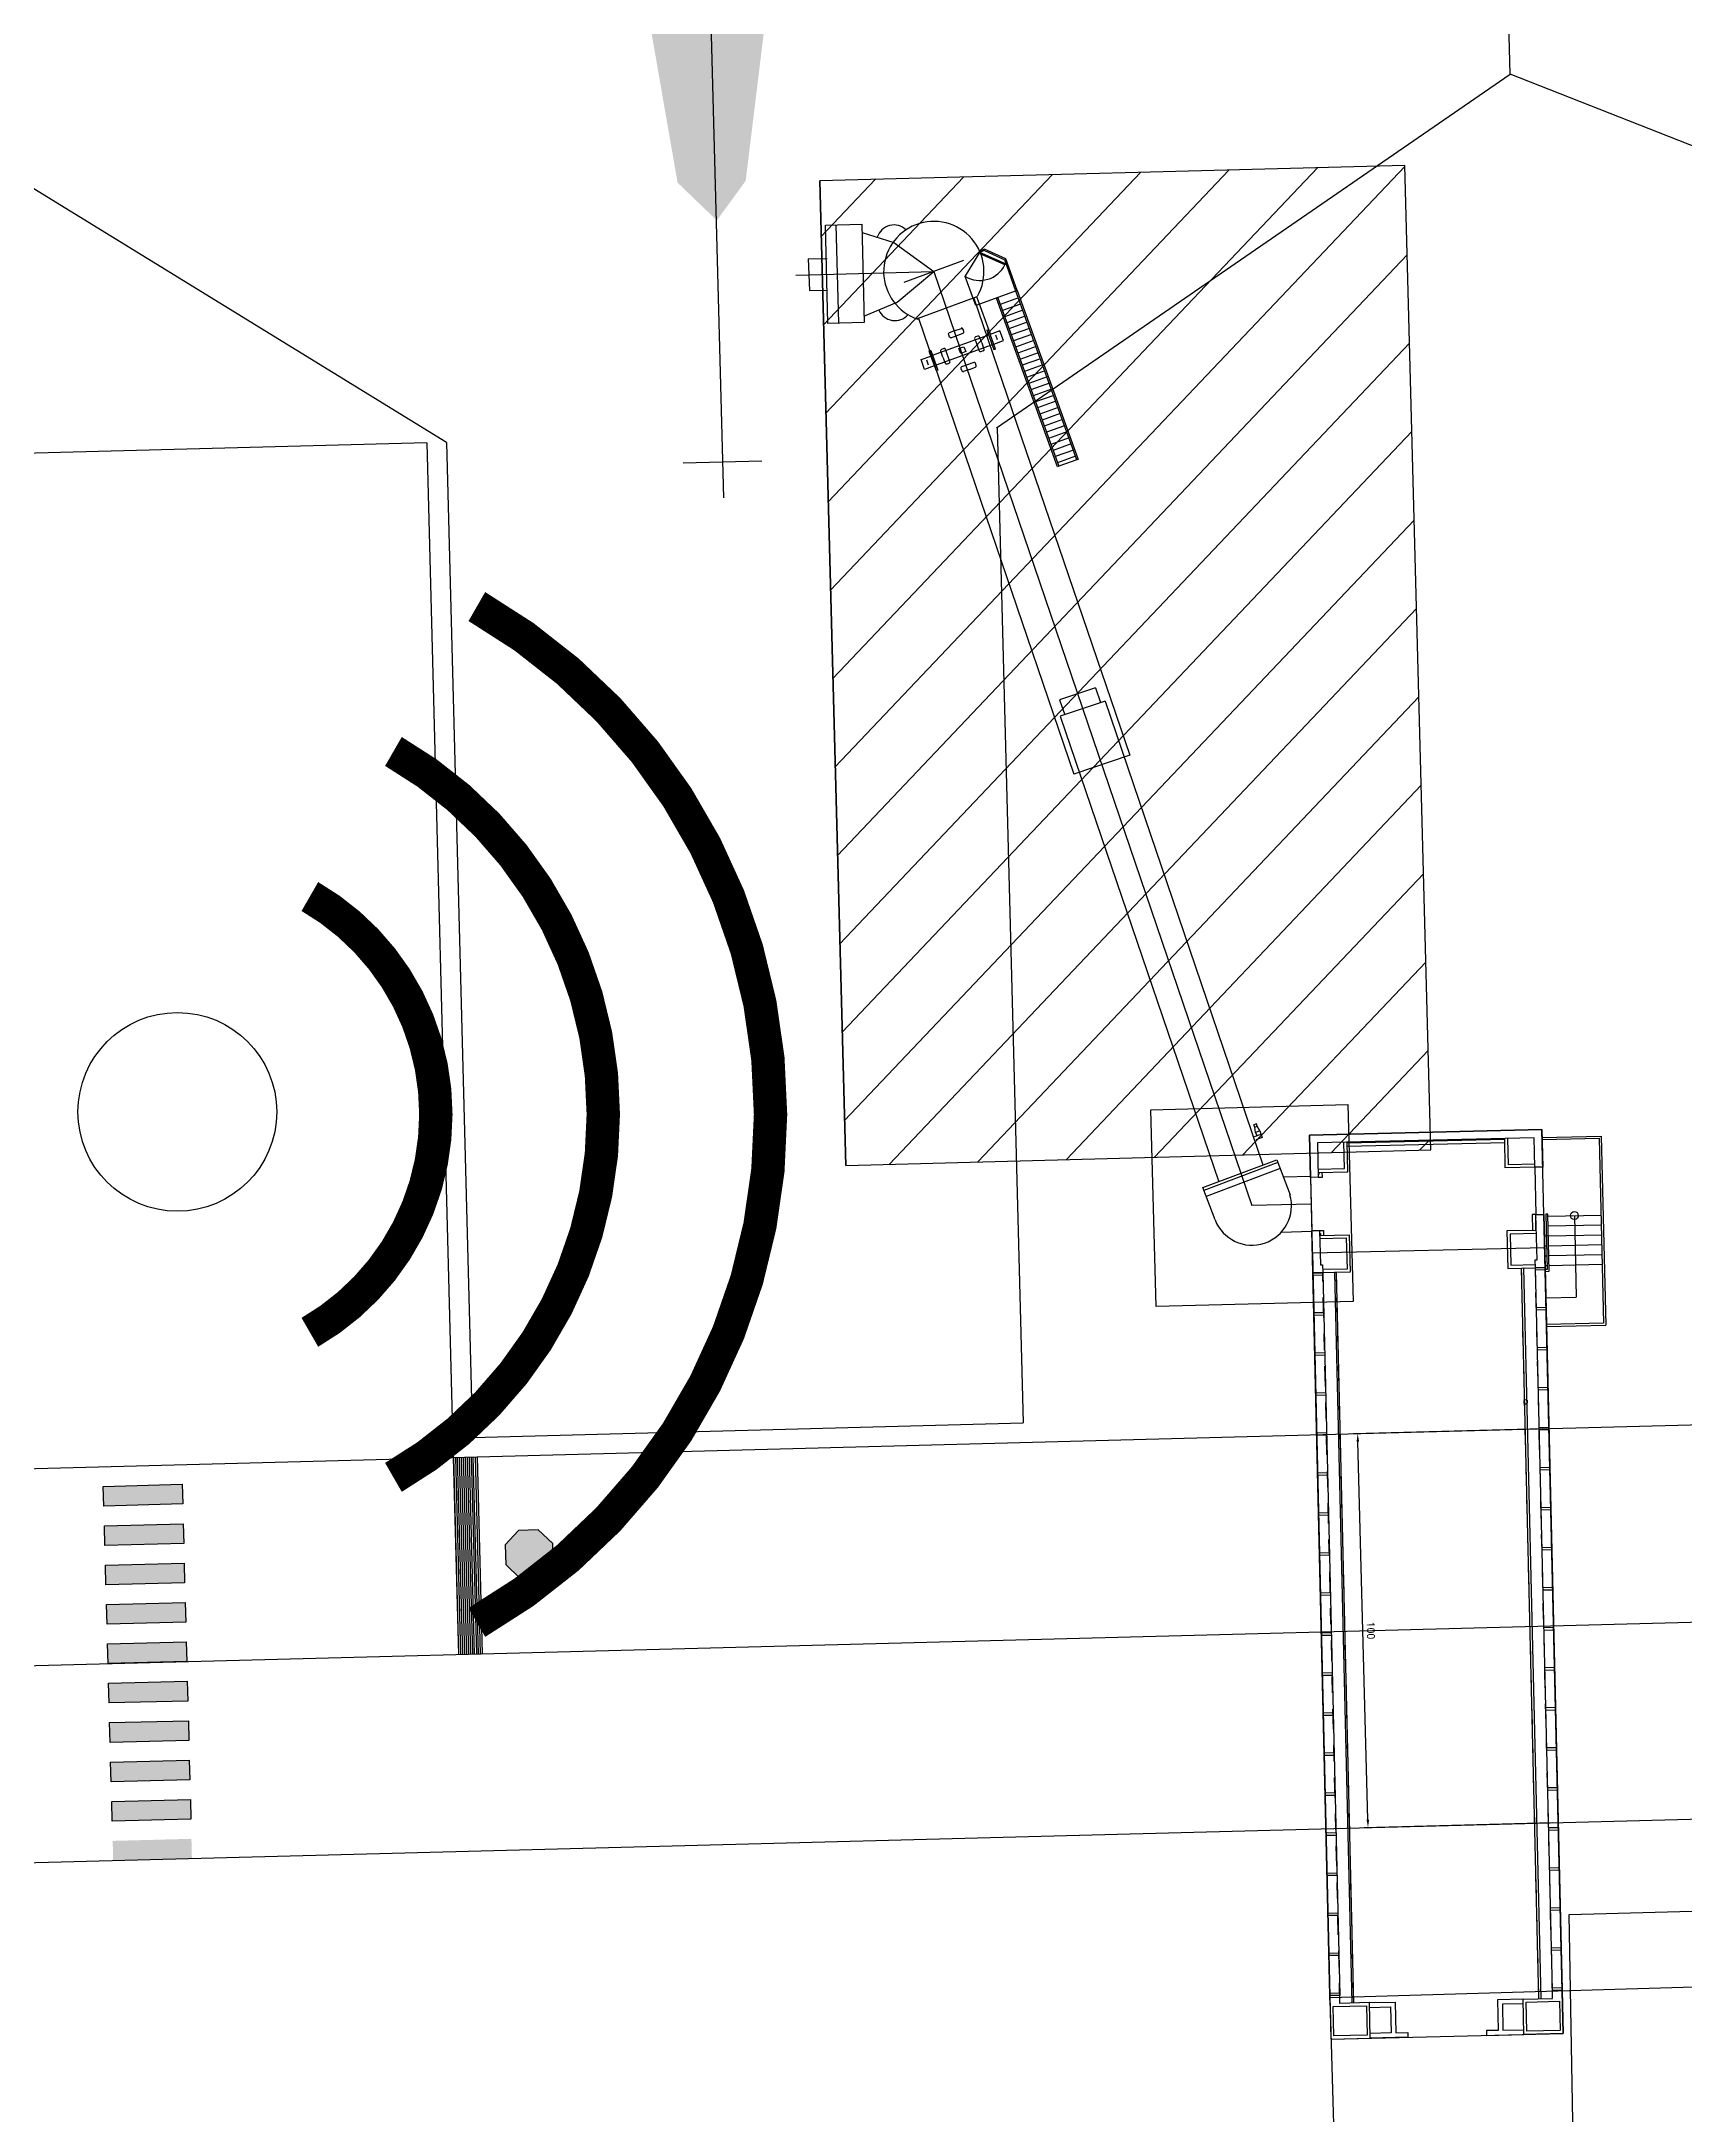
# Model space of a CAD drawing. Header units: millimetres. Extents: x 1358 to 1865, y 706 to 1003.
# Drawn here: x 1621.17 to 1631.36, y 809.55 to 822.4 of the extents above; entities that cross this region are included whole.
import ezdxf

# ---------------------------------------------------------------- set-up
doc = ezdxf.new("R2010")
doc.units = ezdxf.units.MM
doc.linetypes.add('DASHDOT2', pattern=[0.5, 0.25, -0.125, 0, -0.125])
doc.linetypes.add('HIDDEN', pattern=[9.525, 6.35, -3.175])
doc.layers.add('建築', color=7, linetype='Continuous')
doc.styles.get("Standard").update_dxf_attribs({"font": ''})
doc.styles.get('Standard').set_extended_font_data('Microsoft JhengHei')

msp = doc.modelspace()

# ---------------------------------------------------------------- hatches: boundary and pattern name
at = {"layer": '建築', "ltscale": 1000}
h = msp.add_hatch(color=256, dxfattribs=at)
h.dxf.hatch_style = 1
h.paths.add_polyline_path([(1750.255, 847.549), (1750.111, 847.475), (1749.975, 847.529), (1749.905, 847.664), (1749.957, 847.808), (1750.101, 847.87), (1750.238, 847.82), (1750.296, 847.687)])
h.paths.add_polyline_path([(1757.338, 850.493), (1757.494, 850.535), (1757.616, 850.453), (1757.655, 850.306), (1757.574, 850.176), (1757.42, 850.147), (1757.297, 850.225), (1757.268, 850.367)])
h.paths.add_polyline_path([(1724.914, 841.813), (1724.883, 841.931), (1724.778, 841.994), (1724.66, 841.964), (1724.598, 841.859), (1724.628, 841.74), (1724.733, 841.678), (1724.851, 841.708)])
h.paths.add_polyline_path([(1717.311, 838.966), (1717.341, 838.848), (1717.447, 838.786), (1717.565, 838.817), (1717.627, 838.922), (1717.596, 839.04), (1717.491, 839.102), (1717.372, 839.071)])
h.paths.add_polyline_path([(1722.594, 836.721), (1722.712, 836.752), (1722.773, 836.858), (1722.741, 836.976), (1722.636, 837.037), (1722.518, 837.006), (1722.457, 836.9), (1722.488, 836.782)])
h.paths.add_polyline_path([(1725.783, 820.388), (1725.665, 820.357), (1725.603, 820.251), (1725.635, 820.133), (1725.741, 820.072), (1725.858, 820.104), (1725.92, 820.209), (1725.888, 820.327)])
h.paths.add_polyline_path([(1729.495, 813.778), (1729.61, 813.818), (1729.663, 813.928), (1729.622, 814.043), (1729.512, 814.096), (1729.397, 814.056), (1729.344, 813.946), (1729.385, 813.83)])
h.paths.add_polyline_path([(1722.139, 811.329), (1722.261, 811.327), (1722.349, 811.412), (1722.351, 811.534), (1722.266, 811.621), (1722.144, 811.623), (1722.056, 811.538), (1722.054, 811.416)])
h.paths.add_polyline_path([(1718.507, 814.332), (1718.51, 814.21), (1718.598, 814.126), (1718.72, 814.129), (1718.804, 814.217), (1718.801, 814.339), (1718.713, 814.423), (1718.591, 814.42)])
h.paths.add_polyline_path([(1624.346, 812.966), (1624.343, 813.088), (1624.254, 813.172), (1624.132, 813.169), (1624.048, 813.08), (1624.052, 812.958), (1624.14, 812.874), (1624.262, 812.877)])
h.paths.add_polyline_path([(1620.041, 811.742), (1620.045, 811.62), (1620.133, 811.536), (1620.255, 811.539), (1620.339, 811.628), (1620.336, 811.75), (1620.247, 811.834), (1620.125, 811.831)])
h.paths.add_polyline_path([(1616.005, 811.636), (1616.008, 811.514), (1616.097, 811.43), (1616.219, 811.433), (1616.303, 811.521), (1616.3, 811.643), (1616.211, 811.727), (1616.089, 811.724)])
h.paths.add_polyline_path([(1609.937, 814.99), (1610.001, 815.094), (1609.972, 815.213), (1609.868, 815.277), (1609.749, 815.248), (1609.686, 815.144), (1609.714, 815.025), (1609.818, 814.962)])
h.paths.add_polyline_path([(1606.834, 814.203), (1606.837, 814.081), (1606.926, 813.997), (1607.048, 814.001), (1607.132, 814.089), (1607.129, 814.211), (1607.04, 814.295), (1606.918, 814.292)])
h.paths.add_polyline_path([(1601.707, 815.179), (1601.704, 815.301), (1601.615, 815.385), (1601.493, 815.382), (1601.409, 815.293), (1601.412, 815.171), (1601.501, 815.087), (1601.623, 815.091)])
h.paths.add_polyline_path([(1602.61, 834.434), (1602.607, 834.556), (1602.518, 834.64), (1602.396, 834.637), (1602.312, 834.548), (1602.315, 834.426), (1602.404, 834.342), (1602.526, 834.346)])
for points in [[(1625.36, 821.288), (1625.117, 821.522), (1624.597, 824.509), (1621.394, 826.685), (1621.244, 827.193), (1623.959, 826.092), (1624.643, 826.425), (1624.731, 828.447), (1623.677, 828.985), (1623.665, 829.493), (1625.138, 829.055), (1626.587, 829.566), (1626.601, 829.059), (1625.574, 828.469), (1625.765, 826.453), (1626.465, 826.155), (1629.12, 827.391), (1628.997, 826.876), (1625.907, 824.542), (1625.539, 821.533)], [(1621.558, 813.442), (1621.561, 813.32), (1622.05, 813.333), (1622.046, 813.455)], [(1621.565, 813.198), (1621.568, 813.076), (1622.056, 813.089), (1622.053, 813.211)], [(1621.571, 812.954), (1621.574, 812.832), (1622.062, 812.845), (1622.059, 812.967)], [(1621.577, 812.71), (1621.581, 812.588), (1622.069, 812.601), (1622.066, 812.723)], [(1621.584, 812.466), (1621.587, 812.344), (1622.075, 812.356), (1622.072, 812.478)], [(1621.59, 812.222), (1621.594, 812.1), (1622.082, 812.112), (1622.078, 812.234)], [(1621.597, 811.978), (1621.6, 811.855), (1622.088, 811.868), (1622.085, 811.99)], [(1621.603, 811.733), (1621.606, 811.611), (1622.095, 811.624), (1622.091, 811.746)], [(1621.61, 811.489), (1621.613, 811.367), (1622.101, 811.38), (1622.098, 811.502)], [(1621.616, 811.245), (1621.619, 811.123), (1622.107, 811.136), (1622.104, 811.258)]]:
    msp.add_hatch(color=256, dxfattribs=at).paths.add_polyline_path(points)

# ---------------------------------------------------------------- linework, layer by layer
at = {"color": 1, "const_width": 0.207}
for points in [[(1623.873, 812.599, 0.578217), (1623.873, 818.895, 0.578217)], [(1623.356, 813.498, 0.578217), (1623.356, 817.997, 0.578217)], [(1622.838, 814.397, 0.578217), (1622.838, 817.098, -4.661737)]]:
    msp.add_lwpolyline(points, format="xyb", dxfattribs=at)
at = {"color": 1}
msp.add_circle((1622.017, 815.763), 0.616, dxfattribs=at)
at = {"layer": '建築', "ltscale": 1000}
for p, q in [((1624.799, 842.45, -0.309), (1625.401, 819.568, -0.309)), ((1630.277, 822.194, -0.309), (1629.967, 834.005, -0.309)), ((1627.094, 820.002, -0.309), (1630.277, 822.194, -0.309)), ((1636.781, 819.634, -0.309), (1630.277, 822.194, -0.309)), ((1623.684, 819.912, -0.309), (1620.392, 821.934, -0.309)), ((1629.625, 821.628, -0.309), (1625.998, 821.533, -0.309)), ((1626.159, 815.431, -0.309), (1625.998, 821.533, -0.309)), ((1625.998, 821.533, -0.309), (1626.159, 815.431, -0.309)), ((1629.785, 815.527, -0.309), (1629.625, 821.628, -0.309)), ((1627.097, 820.005, -0.309), (1627.259, 813.836, -0.309)), ((1623.562, 819.909, -0.309), (1619.976, 819.815, -0.309)), ((1623.562, 819.909, -0.309), (1623.727, 813.621, -0.309)), ((1623.684, 819.912, -0.309), (1623.846, 813.746, -0.309)), ((1625.151, 819.786, 2.141), (1625.639, 819.799, 2.141)), ((1630.525, 813.8, -0.309), (1719.397, 816.137, -0.309)), ((1626.159, 815.431, -0.309), (1629.785, 815.527, -0.309)), ((1613.966, 813.364, -0.309), (1630.525, 813.8, -0.309)), ((1623.846, 813.746, -0.309), (1627.259, 813.836, -0.309)), ((1630.478, 813.799, -0.309), (1629.307, 813.768, -0.309)), ((1612.819, 810.892, -0.309), (1719.079, 813.687, -0.309)), ((1629.395, 811.377, -0.309), (1629.333, 813.72, -0.309)), ((1623.727, 813.621, -0.309), (1623.76, 812.401, -0.309)), ((1623.728, 813.621, -0.309), (1623.76, 812.401, -0.309)), ((1623.728, 813.621, -0.309), (1623.76, 812.401, -0.309)), ((1623.74, 813.621, -0.309), (1623.772, 812.401, -0.309)), ((1623.752, 813.622, -0.309), (1623.784, 812.401, -0.309)), ((1623.764, 813.622, -0.309), (1623.796, 812.402, -0.309)), ((1623.776, 813.622, -0.309), (1623.809, 812.402, -0.309)), ((1623.788, 813.623, -0.309), (1623.821, 812.402, -0.309)), ((1623.801, 813.623, -0.309), (1623.833, 812.403, -0.309)), ((1623.813, 813.623, -0.309), (1623.845, 812.403, -0.309)), ((1623.825, 813.624, -0.309), (1623.857, 812.403, -0.309)), ((1623.837, 813.624, -0.309), (1623.87, 812.404, -0.309)), ((1623.849, 813.624, -0.309), (1623.882, 812.404, -0.309)), ((1623.862, 813.625, -0.309), (1623.894, 812.404, -0.309)), ((1623.874, 813.625, -0.309), (1623.906, 812.405, -0.309)), ((1623.874, 813.625, -0.309), (1623.906, 812.405, -0.309)), ((1621.558, 813.442, -0.309), (1622.046, 813.455, -0.309)), ((1621.561, 813.32, -0.309), (1621.558, 813.442, -0.309)), ((1622.046, 813.455, -0.309), (1622.05, 813.333, -0.309)), ((1622.05, 813.333, -0.309), (1621.561, 813.32, -0.309)), ((1621.565, 813.198, -0.309), (1622.053, 813.211, -0.309)), ((1621.568, 813.076, -0.309), (1621.565, 813.198, -0.309)), ((1622.053, 813.211, -0.309), (1622.056, 813.089, -0.309)), ((1624.132, 813.169, -0.309), (1624.048, 813.08, -0.309)), ((1624.132, 813.169, -0.309), (1624.048, 813.08, -0.309)), ((1624.254, 813.172, -0.309), (1624.132, 813.169, -0.309)), ((1624.254, 813.172, -0.309), (1624.132, 813.169, -0.309)), ((1624.343, 813.088, -0.309), (1624.254, 813.172, -0.309)), ((1624.343, 813.088, -0.309), (1624.254, 813.172, -0.309)), ((1622.056, 813.089, -0.309), (1621.568, 813.076, -0.309)), ((1624.048, 813.08, -0.309), (1624.052, 812.958, -0.309)), ((1624.048, 813.08, -0.309), (1624.052, 812.958, -0.309)), ((1624.346, 812.966, -0.309), (1624.343, 813.088, -0.309)), ((1624.346, 812.966, -0.309), (1624.343, 813.088, -0.309)), ((1621.571, 812.954, -0.309), (1622.059, 812.967, -0.309)), ((1621.574, 812.832, -0.309), (1621.571, 812.954, -0.309)), ((1622.059, 812.967, -0.309), (1622.062, 812.845, -0.309)), ((1624.052, 812.958, -0.309), (1624.14, 812.874, -0.309)), ((1624.052, 812.958, -0.309), (1624.14, 812.874, -0.309)), ((1624.262, 812.877, -0.309), (1624.346, 812.966, -0.309)), ((1624.262, 812.877, -0.309), (1624.346, 812.966, -0.309)), ((1622.062, 812.845, -0.309), (1621.574, 812.832, -0.309)), ((1624.14, 812.874, -0.309), (1624.262, 812.877, -0.309)), ((1624.14, 812.874, -0.309), (1624.262, 812.877, -0.309)), ((1613.924, 812.142, -0.309), (1632.904, 812.641, -0.309)), ((1621.577, 812.71, -0.309), (1622.066, 812.723, -0.309)), ((1621.581, 812.588, -0.309), (1621.577, 812.71, -0.309)), ((1622.066, 812.723, -0.309), (1622.069, 812.601, -0.309)), ((1622.069, 812.601, -0.309), (1621.581, 812.588, -0.309)), ((1621.584, 812.466, -0.309), (1622.072, 812.478, -0.309)), ((1621.587, 812.344, -0.309), (1621.584, 812.466, -0.309)), ((1622.072, 812.478, -0.309), (1622.075, 812.356, -0.309)), ((1622.075, 812.356, -0.309), (1621.587, 812.344, -0.309)), ((1621.59, 812.222, -0.309), (1622.078, 812.234, -0.309)), ((1621.594, 812.1, -0.309), (1621.59, 812.222, -0.309)), ((1622.078, 812.234, -0.309), (1622.082, 812.112, -0.309)), ((1622.082, 812.112, -0.309), (1621.594, 812.1, -0.309)), ((1621.597, 811.978, -0.309), (1622.085, 811.99, -0.309)), ((1621.6, 811.855, -0.309), (1621.597, 811.978, -0.309)), ((1622.088, 811.868, -0.309), (1621.6, 811.855, -0.309)), ((1622.085, 811.99, -0.309), (1622.088, 811.868, -0.309)), ((1621.603, 811.733, -0.309), (1622.091, 811.746, -0.309)), ((1622.091, 811.746, -0.309), (1622.095, 811.624, -0.309)), ((1621.606, 811.611, -0.309), (1621.603, 811.733, -0.309)), ((1622.095, 811.624, -0.309), (1621.606, 811.611, -0.309)), ((1621.61, 811.489, -0.309), (1622.098, 811.502, -0.309)), ((1621.613, 811.367, -0.309), (1621.61, 811.489, -0.309)), ((1622.098, 811.502, -0.309), (1622.101, 811.38, -0.309)), ((1622.101, 811.38, -0.309), (1621.613, 811.367, -0.309)), ((1630.537, 811.358, -0.309), (1629.372, 811.327, -0.309)), ((1630.643, 810.788, 2.22), (1644.094, 811.169, 2.22)), ((1630.681, 808.669, 2.22), (1630.643, 810.788, 2.22)), ((1629.161, 810.275, 2.253), (1638.749, 810.553, 2.253)), ((1629.226, 808.085, 2.253), (1629.161, 810.275, 2.253))]:
    msp.add_line(p, q, dxfattribs=at)
at = {"layer": '建築', "linetype": 'Continuous', "ltscale": 1000}
for p, q in [((1626.007, 821.189, -0.309), (1626.342, 821.542, -0.309)), ((1626.022, 820.641, -0.309), (1626.89, 821.556, -0.309)), ((1626.036, 820.093, -0.309), (1627.438, 821.571, -0.309)), ((1626.05, 819.545, -0.309), (1627.986, 821.585, -0.309)), ((1626.065, 818.997, -0.309), (1628.534, 821.6, -0.309)), ((1626.079, 818.449, -0.309), (1629.082, 821.614, -0.309)), ((1626.094, 817.901, -0.309), (1629.625, 821.623, -0.309)), ((1626.108, 817.353, -0.309), (1629.639, 821.075, -0.309)), ((1626.122, 816.805, -0.309), (1629.653, 820.527, -0.309)), ((1626.137, 816.257, -0.309), (1629.668, 819.979, -0.309)), ((1626.151, 815.709, -0.309), (1629.682, 819.431, -0.309)), ((1626.429, 815.438, -0.309), (1629.697, 818.883, -0.309)), ((1626.977, 815.453, -0.309), (1629.711, 818.335, -0.309)), ((1627.525, 815.467, -0.309), (1629.726, 817.787, -0.309)), ((1628.072, 815.482, -0.309), (1629.74, 817.239, -0.309)), ((1628.62, 815.496, -0.309), (1629.754, 816.691, -0.309)), ((1629.168, 815.51, -0.309), (1629.769, 816.143, -0.309)), ((1629.716, 815.525, -0.309), (1629.783, 815.595, -0.309))]:
    msp.add_line(p, q, dxfattribs=at)
at = {"layer": '建築', "linetype": 'HIDDEN'}
for p, q in [((1626.098, 821.261, 2.141), (1626.114, 820.651, 2.141)), ((1628.051, 815.776, 4.478), (1629.271, 815.808, 4.478)), ((1628.083, 814.556, 4.478), (1628.051, 815.776, 4.478)), ((1629.271, 815.808, 4.478), (1629.304, 814.588, 4.478)), ((1630.473, 815.653, 4.478), (1629.033, 815.619, 4.478)), ((1629.033, 815.619, 4.478), (1629.166, 810.017, 4.478)), ((1630.606, 810.051, 4.478), (1630.473, 815.653, 4.478)), ((1630.491, 814.921, 4.478), (1629.051, 814.887, 4.478)), ((1629.051, 814.887, 4.478), (1629.166, 810.017, 4.478)), ((1630.606, 810.051, 4.478), (1630.491, 814.921, 4.478)), ((1629.304, 814.588, 4.478), (1628.083, 814.556, 4.478)), ((1629.166, 810.017, 4.478), (1630.606, 810.051, 4.478)), ((1629.166, 810.017, 4.478), (1630.606, 810.051, 4.478))]:
    msp.add_line(p, q, dxfattribs=at)
at = {"layer": '建築'}
for p, q in [((1626.26, 821.214, 2.141), (1626.458, 821.152, 2.141)), ((1626.458, 821.152, 2.141), (1626.705, 820.971, 2.141)), ((1625.926, 821.049, 2.141), (1626.044, 821.052, 2.141)), ((1625.926, 821.049, 2.141), (1625.935, 820.854, 2.141)), ((1626.89, 821.039, 2.141), (1626.519, 820.904, 2.141)), ((1626.9, 820.941, 2.141), (1626.99, 821.09, 2.141)), ((1627.02, 821.11, 2.141), (1626.988, 821.098, 2.141)), ((1627.15, 821.02, 2.141), (1626.99, 821.09, 2.141)), ((1627.02, 821.101, 2.141), (1626.991, 821.091, 2.141)), ((1627.146, 821.013, 2.141), (1626.996, 821.079, 2.141)), ((1627.151, 821.049, 2.141), (1627.02, 821.11, 2.141)), ((1627.02, 821.101, 2.141), (1627.145, 821.043, 2.141)), ((1627.214, 820.85, 2.141), (1627.145, 821.043, 2.141)), ((1627.146, 821.013, 2.141), (1627.15, 821.02, 2.141)), ((1627.222, 820.853, 2.141), (1627.151, 821.049, 2.141)), ((1625.85, 820.949, 2.141), (1626.705, 820.971, 2.141)), ((1626.478, 820.781, 2.141), (1626.705, 820.971, 2.141)), ((1626.705, 820.971, 2.141), (1628.677, 815.182, 4.478)), ((1626.966, 820.76, 2.141), (1626.9, 820.941, 2.141)), ((1625.935, 820.854, 2.141), (1626.043, 820.856, 2.141)), ((1626.972, 820.814, 2.141), (1626.601, 820.679, 2.141)), ((1626.954, 820.807, 2.231), (1627.919, 817.974, 3.374)), ((1627.222, 820.853, 2.141), (1626.966, 820.76, 2.141)), ((1627.23, 820.808, 2.141), (1627.117, 820.767, 2.141)), ((1627.243, 820.77, 2.141), (1627.13, 820.729, 2.141)), ((1627.257, 820.732, 2.141), (1627.144, 820.691, 2.141)), ((1626.61, 820.682, 2.234), (1627.573, 817.856, 3.374)), ((1626.838, 820.605, 2.141), (1626.8, 820.592, 2.141)), ((1626.838, 820.605, 2.141), (1626.876, 820.619, 2.141)), ((1626.892, 820.599, 2.141), (1626.886, 820.614, 2.141)), ((1627.034, 820.608, 2.141), (1627.043, 820.612, 2.141)), ((1627.034, 820.608, 2.141), (1627.078, 820.488, 2.141)), ((1627.087, 820.491, 2.141), (1627.043, 820.612, 2.141)), ((1627.271, 820.695, 2.141), (1627.157, 820.654, 2.141)), ((1627.284, 820.657, 2.141), (1627.171, 820.616, 2.141)), ((1627.298, 820.619, 2.141), (1627.185, 820.578, 2.141)), ((1626.686, 820.482, 2.141), (1626.675, 820.478, 2.141)), ((1626.675, 820.478, 2.141), (1626.719, 820.357, 2.141)), ((1626.686, 820.482, 2.141), (1626.73, 820.361, 2.141)), ((1626.761, 820.441, 2.141), (1626.748, 820.478, 2.141)), ((1626.768, 820.494, 2.141), (1626.753, 820.489, 2.141)), ((1626.805, 820.414, 2.141), (1626.778, 820.489, 2.141)), ((1626.796, 820.581, 2.141), (1626.801, 820.566, 2.141)), ((1626.811, 820.561, 2.141), (1626.887, 820.589, 2.141)), ((1626.959, 820.555, 2.141), (1626.986, 820.48, 2.141)), ((1626.979, 820.571, 2.141), (1626.963, 820.566, 2.141)), ((1627.003, 820.529, 2.141), (1626.989, 820.566, 2.141)), ((1626.996, 820.475, 2.141), (1627.012, 820.481, 2.141)), ((1627.003, 820.529, 2.141), (1627.016, 820.491, 2.141)), ((1627.078, 820.488, 2.141), (1627.087, 820.491, 2.141)), ((1627.311, 820.581, 2.141), (1627.198, 820.541, 2.141)), ((1627.325, 820.544, 2.141), (1627.212, 820.503, 2.141)), ((1627.339, 820.506, 2.141), (1627.226, 820.465, 2.141)), ((1626.73, 820.361, 2.141), (1626.719, 820.357, 2.141)), ((1626.761, 820.441, 2.141), (1626.775, 820.403, 2.141)), ((1626.786, 820.398, 2.141), (1626.801, 820.404, 2.141)), ((1626.873, 820.37, 2.141), (1626.878, 820.355, 2.141)), ((1626.953, 820.408, 2.141), (1626.877, 820.381, 2.141)), ((1626.926, 820.364, 2.141), (1626.888, 820.351, 2.141)), ((1626.926, 820.364, 2.141), (1626.964, 820.378, 2.141)), ((1626.968, 820.388, 2.141), (1626.963, 820.403, 2.141)), ((1627.352, 820.468, 2.141), (1627.239, 820.427, 2.141)), ((1627.366, 820.431, 2.141), (1627.253, 820.39, 2.141)), ((1627.38, 820.393, 2.141), (1627.267, 820.352, 2.141)), ((1627.393, 820.355, 2.141), (1627.28, 820.314, 2.141)), ((1627.407, 820.318, 2.141), (1627.294, 820.277, 2.141)), ((1627.421, 820.28, 2.141), (1627.307, 820.239, 2.141)), ((1627.434, 820.242, 2.141), (1627.321, 820.201, 2.141)), ((1627.448, 820.204, 2.141), (1627.335, 820.163, 2.141)), ((1627.461, 820.167, 2.141), (1627.348, 820.126, 2.141)), ((1627.707, 818.392, 3.374), (1627.485, 818.317, 3.374)), ((1627.485, 818.317, 3.197), (1627.517, 818.224, 3.234)), ((1627.767, 818.309, 3.374), (1627.489, 818.215, 3.374)), ((1627.707, 818.392, 3.197), (1627.739, 818.3, 3.234)), ((1627.767, 818.309, 3.234), (1628.745, 815.436, 4.394)), ((1627.489, 818.215, 3.234), (1628.472, 815.33, 4.399)), ((1627.919, 817.974, 3.374), (1627.573, 817.856, 3.374)), ((1628.704, 815.689, 2.141), (1628.688, 815.683, 2.141)), ((1628.694, 815.668, 2.141), (1628.688, 815.683, 2.141)), ((1628.692, 815.611, 2.141), (1628.733, 815.626, 2.141)), ((1628.694, 815.668, 2.141), (1628.71, 815.674, 2.141)), ((1628.699, 815.636, 2.141), (1628.694, 815.668, 2.141)), ((1628.726, 815.646, 2.141), (1628.699, 815.636, 2.141)), ((1628.699, 815.636, 2.141), (1628.706, 815.617, 2.141)), ((1628.741, 815.604, 2.141), (1628.7, 815.589, 2.141)), ((1628.71, 815.674, 2.141), (1628.704, 815.689, 2.141)), ((1628.726, 815.646, 2.141), (1628.71, 815.674, 2.141)), ((1628.726, 815.646, 2.141), (1628.741, 815.604, 2.141)), ((1629.033, 815.619, 4.478), (1630.473, 815.653, 4.478)), ((1629.04, 815.356, 4.478), (1629.033, 815.619, 4.478)), ((1630.426, 815.603, 4.478), (1629.083, 815.571, 4.478)), ((1629.266, 815.571, 4.478), (1630.243, 815.594, 4.478)), ((1630.247, 815.416, 4.478), (1630.243, 815.599, 4.478)), ((1630.266, 815.436, 4.478), (1630.262, 815.599, 4.478)), ((1630.43, 815.42, 4.478), (1630.426, 815.603, 4.478)), ((1630.473, 815.653, 4.478), (1630.479, 815.421, 4.478)), ((1630.475, 815.604, 4.478), (1630.841, 815.613, 4.478)), ((1630.475, 815.592, 4.478), (1630.829, 815.6, 4.478)), ((1630.829, 815.6, 4.478), (1630.856, 814.453, 4.478)), ((1630.841, 815.613, 4.478), (1630.869, 814.441, 4.478)), ((1628.372, 815.294, 4.478), (1628.83, 815.467, 4.478)), ((1628.83, 815.467, 4.478), (1628.913, 815.25, 4.478)), ((1629.083, 815.571, 4.478), (1629.088, 815.358, 4.478)), ((1629.251, 815.412, 4.478), (1629.247, 815.575, 4.478)), ((1629.271, 815.392, 4.478), (1629.266, 815.576, 4.478)), ((1629.267, 815.551, 4.478), (1630.243, 815.574, 4.478)), ((1628.837, 815.449, 4.478), (1628.379, 815.276, 4.478)), ((1628.851, 815.412, 4.478), (1628.393, 815.238, 4.478)), ((1629.039, 815.363, 4.478), (1628.872, 815.358, 4.478)), ((1629.088, 815.358, 4.478), (1629.04, 815.356, 4.478)), ((1629.04, 815.356, 4.478), (1629.047, 815.027, 4.478)), ((1629.04, 815.356, 4.478), (1629.047, 815.027, 4.478)), ((1629.087, 815.408, 4.478), (1629.251, 815.412, 4.478)), ((1629.088, 815.388, 4.478), (1629.271, 815.392, 4.478)), ((1629.088, 815.377, 4.478), (1629.093, 815.377, 4.478)), ((1629.088, 815.358, 4.478), (1629.113, 815.358, 4.478)), ((1629.093, 815.377, 4.478), (1629.093, 815.388, 4.478)), ((1629.113, 815.358, 4.478), (1629.112, 815.389, 4.478)), ((1630.43, 815.42, 4.478), (1630.247, 815.416, 4.478)), ((1630.43, 815.44, 4.478), (1630.266, 815.436, 4.478)), ((1630.479, 815.421, 4.478), (1630.43, 815.42, 4.478)), ((1630.43, 815.42, 4.478), (1630.437, 815.127, 4.478)), ((1628.448, 815.094, 4.478), (1628.372, 815.294, 4.478)), ((1629.043, 815.192, 4.478), (1628.677, 815.182, 4.478)), ((1630.437, 815.127, 4.478), (1630.413, 815.127, 4.478)), ((1630.413, 815.127, 4.478), (1630.415, 815.029, 4.478)), ((1630.438, 815.108, 4.478), (1630.433, 815.107, 4.478)), ((1630.433, 815.107, 4.478), (1630.435, 815.029, 4.478)), ((1630.437, 815.127, 4.478), (1630.486, 815.128, 4.478)), ((1630.444, 814.846, 4.478), (1630.437, 815.127, 4.478)), ((1630.486, 815.128, 4.478), (1630.494, 814.799, 4.478)), ((1630.51, 815.129, 4.478), (1630.498, 815.129, 4.478)), ((1630.498, 815.129, 4.478), (1630.506, 814.787, 4.478)), ((1630.519, 814.775, 4.478), (1630.51, 815.129, 4.478)), ((1630.511, 815.117, 4.478), (1630.84, 815.124, 4.478)), ((1630.675, 815.121, 4.478), (1630.687, 814.614, 4.478)), ((1629.048, 815.021, 4.478), (1628.857, 815.016, 4.478)), ((1629.047, 815.027, 4.478), (1629.096, 815.028, 4.478)), ((1629.054, 814.765, 4.478), (1629.047, 815.027, 4.478)), ((1629.096, 815.028, 4.478), (1629.121, 815.029, 4.478)), ((1629.096, 815.028, 4.478), (1629.101, 814.815, 4.478)), ((1629.097, 815.009, 4.478), (1629.102, 815.009, 4.478)), ((1629.097, 814.998, 4.478), (1629.28, 815.002, 4.478)), ((1629.097, 814.978, 4.478), (1629.261, 814.982, 4.478)), ((1629.102, 815.009, 4.478), (1629.102, 814.998, 4.478)), ((1629.121, 815.029, 4.478), (1629.121, 814.998, 4.478)), ((1629.261, 814.982, 4.478), (1629.266, 814.789, 4.478)), ((1629.28, 815.002, 4.478), (1629.285, 814.77, 4.478)), ((1630.439, 815.029, 4.478), (1630.256, 815.025, 4.478)), ((1630.256, 815.025, 4.478), (1630.262, 814.793, 4.478)), ((1630.44, 815.01, 4.478), (1630.276, 815.006, 4.478)), ((1630.276, 815.006, 4.478), (1630.281, 814.813, 4.478)), ((1630.489, 814.994, 4.478), (1630.501, 814.994, 4.478)), ((1630.512, 815.056, 4.478), (1630.842, 815.063, 4.478)), ((1630.513, 814.995, 4.478), (1630.843, 815.002, 4.478)), ((1630.433, 814.797, 4.478), (1630.432, 814.846, 4.478)), ((1630.432, 814.846, 4.478), (1630.444, 814.846, 4.478)), ((1630.491, 814.933, 4.478), (1630.503, 814.933, 4.478)), ((1630.492, 814.872, 4.478), (1630.504, 814.872, 4.478)), ((1630.515, 814.934, 4.478), (1630.844, 814.941, 4.478)), ((1630.516, 814.873, 4.478), (1630.846, 814.88, 4.478)), ((1629.115, 814.766, 4.478), (1629.054, 814.765, 4.478)), ((1629.054, 814.765, 4.478), (1629.115, 814.766, 4.478)), ((1629.115, 814.766, 4.478), (1629.054, 814.765, 4.478)), ((1629.16, 810.286, 4.478), (1629.054, 814.765, 4.478)), ((1629.115, 814.751, 4.478), (1629.054, 814.75, 4.478)), ((1629.101, 814.815, 4.478), (1629.113, 814.815, 4.478)), ((1629.113, 814.815, 4.478), (1629.115, 814.766, 4.478)), ((1629.266, 814.789, 4.478), (1629.114, 814.786, 4.478)), ((1629.285, 814.77, 4.478), (1629.115, 814.766, 4.478)), ((1629.115, 814.766, 4.478), (1629.221, 810.287, 4.478)), ((1629.2, 814.768, 4.478), (1629.188, 814.768, 4.478)), ((1629.188, 814.768, 4.478), (1629.295, 810.24, 4.478)), ((1629.308, 810.24, 4.478), (1629.2, 814.768, 4.478)), ((1630.262, 814.793, 4.478), (1630.433, 814.797, 4.478)), ((1630.281, 814.813, 4.478), (1630.432, 814.817, 4.478)), ((1630.347, 814.795, 4.478), (1630.359, 814.796, 4.478)), ((1630.455, 810.267, 4.478), (1630.347, 814.795, 4.478)), ((1630.359, 814.796, 4.478), (1630.467, 810.268, 4.478)), ((1630.494, 814.799, 4.478), (1630.433, 814.797, 4.478)), ((1630.433, 814.797, 4.478), (1630.494, 814.799, 4.478)), ((1630.494, 814.799, 4.478), (1630.433, 814.797, 4.478)), ((1630.539, 810.318, 4.478), (1630.433, 814.797, 4.478)), ((1630.494, 814.784, 4.478), (1630.433, 814.783, 4.478)), ((1630.493, 814.811, 4.478), (1630.506, 814.811, 4.478)), ((1630.494, 814.799, 4.478), (1630.6, 810.32, 4.478)), ((1630.506, 814.787, 4.478), (1630.494, 814.787, 4.478)), ((1630.494, 814.774, 4.478), (1630.519, 814.775, 4.478)), ((1630.518, 814.812, 4.478), (1630.847, 814.819, 4.478)), ((1630.498, 814.61, 4.478), (1630.687, 814.614, 4.478)), ((1630.498, 814.61, 4.478), (1630.687, 814.614, 4.478)), ((1629.121, 814.518, 4.478), (1629.06, 814.517, 4.478)), ((1629.121, 814.503, 4.478), (1629.06, 814.502, 4.478)), ((1630.5, 814.551, 4.478), (1630.439, 814.549, 4.478)), ((1630.5, 814.536, 4.478), (1630.439, 814.535, 4.478)), ((1630.856, 814.453, 4.478), (1630.502, 814.445, 4.478)), ((1630.502, 814.433, 4.478), (1630.869, 814.441, 4.478)), ((1629.126, 814.27, 4.478), (1629.065, 814.268, 4.478)), ((1629.127, 814.255, 4.478), (1629.066, 814.254, 4.478)), ((1630.506, 814.303, 4.478), (1630.444, 814.301, 4.478)), ((1630.506, 814.288, 4.478), (1630.445, 814.287, 4.478)), ((1630.511, 814.055, 4.478), (1630.45, 814.053, 4.478)), ((1629.132, 814.022, 4.478), (1629.071, 814.02, 4.478)), ((1629.133, 814.007, 4.478), (1629.072, 814.006, 4.478)), ((1630.512, 814.04, 4.478), (1630.451, 814.039, 4.478)), ((1630.517, 813.807, 4.478), (1630.456, 813.805, 4.478)), ((1629.138, 813.774, 4.478), (1629.077, 813.772, 4.478)), ((1629.139, 813.759, 4.478), (1629.078, 813.758, 4.478)), ((1630.518, 813.792, 4.478), (1630.457, 813.791, 4.478)), ((1630.523, 813.559, 4.478), (1630.462, 813.557, 4.478)), ((1630.524, 813.544, 4.478), (1630.463, 813.543, 4.478)), ((1629.144, 813.526, 4.478), (1629.083, 813.524, 4.478)), ((1629.144, 813.511, 4.478), (1629.083, 813.51, 4.478)), ((1630.529, 813.311, 4.478), (1630.468, 813.309, 4.478)), ((1630.529, 813.296, 4.478), (1630.468, 813.295, 4.478)), ((1629.15, 813.278, 4.478), (1629.089, 813.276, 4.478)), ((1629.15, 813.263, 4.478), (1629.089, 813.262, 4.478)), ((1629.156, 813.03, 4.478), (1629.095, 813.028, 4.478)), ((1630.535, 813.063, 4.478), (1630.474, 813.061, 4.478)), ((1630.535, 813.048, 4.478), (1630.474, 813.046, 4.478)), ((1629.156, 813.015, 4.478), (1629.095, 813.014, 4.478)), ((1629.162, 812.782, 4.478), (1629.101, 812.78, 4.478)), ((1629.162, 812.767, 4.478), (1629.101, 812.766, 4.478)), ((1630.541, 812.815, 4.478), (1630.48, 812.813, 4.478)), ((1630.541, 812.8, 4.478), (1630.48, 812.798, 4.478)), ((1629.168, 812.534, 4.478), (1629.107, 812.532, 4.478)), ((1629.168, 812.519, 4.478), (1629.107, 812.518, 4.478)), ((1630.547, 812.567, 4.478), (1630.486, 812.565, 4.478)), ((1630.547, 812.552, 4.478), (1630.486, 812.55, 4.478)), ((1629.174, 812.286, 4.478), (1629.113, 812.284, 4.478)), ((1629.174, 812.271, 4.478), (1629.113, 812.27, 4.478)), ((1630.553, 812.319, 4.478), (1630.492, 812.317, 4.478)), ((1630.553, 812.304, 4.478), (1630.492, 812.302, 4.478)), ((1629.179, 812.038, 4.478), (1629.118, 812.036, 4.478)), ((1629.18, 812.023, 4.478), (1629.119, 812.022, 4.478)), ((1630.559, 812.071, 4.478), (1630.498, 812.069, 4.478)), ((1630.559, 812.056, 4.478), (1630.498, 812.054, 4.478)), ((1629.185, 811.79, 4.478), (1629.124, 811.788, 4.478)), ((1629.186, 811.775, 4.478), (1629.125, 811.774, 4.478)), ((1630.564, 811.822, 4.478), (1630.503, 811.821, 4.478)), ((1630.565, 811.808, 4.478), (1630.504, 811.806, 4.478)), ((1629.191, 811.542, 4.478), (1629.13, 811.54, 4.478)), ((1629.192, 811.527, 4.478), (1629.131, 811.526, 4.478)), ((1630.57, 811.574, 4.478), (1630.509, 811.573, 4.478)), ((1630.571, 811.56, 4.478), (1630.51, 811.558, 4.478)), ((1629.197, 811.294, 4.478), (1629.136, 811.292, 4.478)), ((1629.197, 811.279, 4.478), (1629.136, 811.278, 4.478)), ((1630.576, 811.326, 4.478), (1630.515, 811.325, 4.478)), ((1630.577, 811.312, 4.478), (1630.516, 811.31, 4.478)), ((1629.203, 811.046, 4.478), (1629.142, 811.044, 4.478)), ((1629.203, 811.031, 4.478), (1629.142, 811.03, 4.478)), ((1630.582, 811.078, 4.478), (1630.521, 811.077, 4.478)), ((1630.582, 811.064, 4.478), (1630.521, 811.062, 4.478)), ((1629.209, 810.798, 4.478), (1629.148, 810.796, 4.478)), ((1629.209, 810.783, 4.478), (1629.148, 810.782, 4.478)), ((1630.588, 810.83, 4.478), (1630.527, 810.829, 4.478)), ((1630.588, 810.816, 4.478), (1630.527, 810.814, 4.478)), ((1630.594, 810.582, 4.478), (1630.533, 810.581, 4.478)), ((1629.215, 810.55, 4.478), (1629.154, 810.548, 4.478)), ((1629.215, 810.535, 4.478), (1629.154, 810.534, 4.478)), ((1630.594, 810.568, 4.478), (1630.533, 810.566, 4.478)), ((1630.6, 810.334, 4.478), (1630.539, 810.333, 4.478)), ((1629.221, 810.302, 4.478), (1629.16, 810.3, 4.478)), ((1629.221, 810.287, 4.478), (1629.16, 810.286, 4.478)), ((1629.221, 810.287, 4.478), (1629.16, 810.286, 4.478)), ((1629.16, 810.286, 4.478), (1629.166, 810.017, 4.478)), ((1629.161, 810.225, 4.478), (1629.16, 810.286, 4.478)), ((1629.181, 810.218, 4.478), (1629.386, 810.223, 4.478)), ((1629.185, 810.037, 4.478), (1629.181, 810.218, 4.478)), ((1629.222, 810.238, 4.478), (1629.221, 810.287, 4.478)), ((1629.405, 810.243, 4.478), (1629.222, 810.238, 4.478)), ((1629.386, 810.223, 4.478), (1629.39, 810.042, 4.478)), ((1629.386, 810.223, 4.478), (1629.386, 810.223, 4.478)), ((1629.405, 810.243, 4.478), (1629.564, 810.246, 4.478)), ((1629.41, 810.023, 4.478), (1629.405, 810.243, 4.478)), ((1629.406, 810.213, 4.478), (1629.535, 810.216, 4.478)), ((1629.535, 810.216, 4.478), (1629.539, 810.055, 4.478)), ((1629.564, 810.246, 4.478), (1629.568, 810.056, 4.478)), ((1630.357, 810.265, 4.478), (1630.199, 810.261, 4.478)), ((1630.199, 810.261, 4.478), (1630.203, 810.071, 4.478)), ((1630.358, 810.236, 4.478), (1630.229, 810.233, 4.478)), ((1630.229, 810.233, 4.478), (1630.232, 810.072, 4.478)), ((1630.357, 810.265, 4.478), (1630.54, 810.269, 4.478)), ((1630.362, 810.045, 4.478), (1630.357, 810.265, 4.478)), ((1630.377, 810.246, 4.478), (1630.582, 810.251, 4.478)), ((1630.381, 810.065, 4.478), (1630.377, 810.246, 4.478)), ((1630.6, 810.32, 4.478), (1630.539, 810.318, 4.478)), ((1630.6, 810.32, 4.478), (1630.539, 810.318, 4.478)), ((1630.54, 810.269, 4.478), (1630.539, 810.318, 4.478)), ((1630.582, 810.251, 4.478), (1630.586, 810.07, 4.478)), ((1630.582, 810.251, 4.478), (1630.582, 810.251, 4.478)), ((1630.602, 810.259, 4.478), (1630.6, 810.32, 4.478)), ((1630.6, 810.32, 4.478), (1630.606, 810.051, 4.478)), ((1630.203, 810.071, 4.478), (1630.13, 810.069, 4.478)), ((1630.13, 810.069, 4.478), (1630.131, 810.04, 4.478)), ((1630.232, 810.072, 4.478), (1630.362, 810.075, 4.478)), ((1630.586, 810.07, 4.478), (1630.381, 810.065, 4.478)), ((1629.166, 810.017, 4.478), (1629.41, 810.023, 4.478)), ((1629.39, 810.042, 4.478), (1629.185, 810.037, 4.478)), ((1629.539, 810.055, 4.478), (1629.41, 810.052, 4.478)), ((1629.642, 810.028, 4.478), (1629.41, 810.023, 4.478)), ((1629.568, 810.056, 4.478), (1629.642, 810.058, 4.478)), ((1629.642, 810.058, 4.478), (1629.642, 810.028, 4.478)), ((1630.131, 810.04, 4.478), (1630.362, 810.045, 4.478)), ((1630.606, 810.051, 4.478), (1630.362, 810.045, 4.478))]:
    msp.add_line(p, q, dxfattribs=at)
at = {"layer": '建築', "linetype": 'DASHDOT2', "ltscale": 0.5}
for p, q in [((1629.222, 810.238, 4.478), (1629.115, 814.766, 4.478)), ((1629.308, 810.24, 4.478), (1629.2, 814.768, 4.478)), ((1630.455, 810.267, 4.478), (1630.347, 814.795, 4.478)), ((1630.54, 810.269, 4.478), (1630.433, 814.797, 4.478))]:
    msp.add_line(p, q, dxfattribs=at)
at = {"layer": '建築', "elevation": 2.141}
for points in [[(1626.033, 821.259), (1626.258, 821.265), (1626.274, 820.655), (1626.049, 820.649)], [(1626.877, 820.5), (1626.892, 820.505), (1626.903, 820.475), (1626.872, 820.464), (1626.861, 820.494)]]:
    msp.add_lwpolyline(points, close=True, dxfattribs=at)
for points in [[(1626.272, 820.694), (1626.478, 820.781)], [(1627.057, 820.583), (1626.972, 820.814)], [(1627.472, 819.761), (1627.094, 820.806)], [(1627.101, 820.809), (1627.479, 819.764)], [(1627.592, 819.805), (1627.214, 820.85)], [(1627.222, 820.853), (1627.6, 819.807)], [(1627.136, 820.543), (1627.114, 820.603), (1627.054, 820.582)], [(1626.697, 820.452), (1627.045, 820.578)], [(1627.067, 820.518), (1626.719, 820.391)], [(1627.076, 820.521), (1627.136, 820.543)], [(1627.1, 820.547), (1627.089, 820.577)], [(1626.648, 820.365), (1626.626, 820.426), (1626.686, 820.447)], [(1626.708, 820.387), (1626.648, 820.365)], [(1626.672, 820.391), (1626.661, 820.421)], [(1627.475, 820.129), (1627.362, 820.088)], [(1627.489, 820.091), (1627.376, 820.05)], [(1627.502, 820.054), (1627.389, 820.013)], [(1627.516, 820.016), (1627.403, 819.975)], [(1627.53, 819.978), (1627.416, 819.937)], [(1627.543, 819.94), (1627.43, 819.9)], [(1627.557, 819.903), (1627.444, 819.862)], [(1627.57, 819.865), (1627.457, 819.824)], [(1627.584, 819.827), (1627.471, 819.786)], [(1627.479, 819.764), (1627.472, 819.761)], [(1627.592, 819.805), (1627.479, 819.764)], [(1627.6, 819.807), (1627.592, 819.805)]]:
    msp.add_lwpolyline(points, dxfattribs=at)
at = {"layer": '建築'}
for centre, radius, start, end in [((1626.458, 821.152, 2.141), 0.108, 46.1579, 162.9123), ((1626.705, 820.971, 2.141), 0.311, 330.5639, 251.5053), ((1626.99, 821.09, 2.141), 0.174, 239.0403, 333.7155), ((1626.464, 820.775, 2.141), 0.108, 203.1283, 319.1819), ((1626.878, 820.612, 2.141), 0.00802, 20.0346, 110.0346), ((1626.755, 820.481, 2.141), 0.00802, 110.0346, 200.0346), ((1626.77, 820.487, 2.141), 0.00802, 20.0346, 110.0346), ((1626.803, 820.584, 2.141), 0.00802, 110.0346, 200.0346), ((1626.809, 820.569, 2.141), 0.00802, 200.0346, 290.0346), ((1626.884, 820.596, 2.141), 0.00802, 290.0346, 20.0346), ((1626.966, 820.558, 2.141), 0.00802, 110.0346, 200.0346), ((1626.981, 820.564, 2.141), 0.00802, 20.0346, 110.0346), ((1626.994, 820.483, 2.141), 0.00802, 200.0346, 290.0346), ((1627.009, 820.488, 2.141), 0.00802, 290.0346, 20.0346), ((1626.783, 820.406, 2.141), 0.00802, 200.0346, 290.0346), ((1626.798, 820.411, 2.141), 0.00802, 290.0346, 20.0346), ((1626.88, 820.373, 2.141), 0.00802, 110.0346, 200.0346), ((1626.886, 820.358, 2.141), 0.00802, 200.0346, 290.0346), ((1626.955, 820.401, 2.141), 0.00802, 20.0346, 110.0346), ((1626.961, 820.386, 2.141), 0.00802, 290.0346, 20.0346), ((1628.677, 815.182, 4.478), 0.245, 200.877, 16.061)]:
    msp.add_arc(centre, radius, start, end, dxfattribs=at)
for centre, major_axis, start_param, end_param in [((1630.675, 815.121, 4.478), (-0.0173, 0.0173), 3.950736, 10.233921), ((1630.373, 813.966, 4.478), (0.00863, 0.00863), 5.521532, 8.663125), ((1630.373, 813.966, 4.478), (0.00863, 0.00863), 2.37994, 5.521532)]:
    msp.add_ellipse(centre, major_axis=major_axis, ratio=1, start_param=start_param, end_param=end_param, dxfattribs=at)
at = {"layer": '建築', "ltscale": 1000}
for points in [[(1629.341, 813.72, -0.309), (1629.325, 813.719, -0.309), (1629.332, 813.769, -0.309)], [(1629.403, 811.377, -0.309), (1629.387, 811.376, -0.309), (1629.396, 811.328, -0.309)]]:
    msp.add_solid(points, dxfattribs=at)

# ---------------------------------------------------------------- texts
at = {"layer": '建築', "color": 2, "ltscale": 1000, "insert": (1629.413, 812.549, -0.309), "char_height": 0.0488, "attachment_point": 5, "rotation": 271.5067}
msp.add_mtext('100', dxfattribs=at)

doc.saveas('drawing.dxf')
